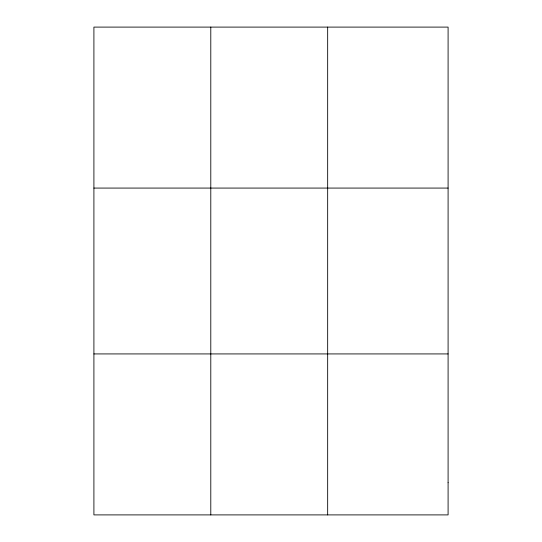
<?xml version="1.0" encoding="UTF-8"?>
<svg xmlns="http://www.w3.org/2000/svg" width="542" height="542" viewBox="0 0 542 542"><rect width="100%" height="100%" fill="white"/><g stroke="black" fill="none" stroke-linecap="round" stroke-linejoin="round"><path stroke-width="0.81" d="M210.791 514.9L210.791 27.1M327.666 514.9L327.666 27.1M93.908 188.074L448.092 188.074M93.908 353.926L448.092 353.926M448.092 482.705L448.092 514.9L93.908 514.9L93.908 27.1L448.092 27.1L448.092 482.705"/></g></svg>
